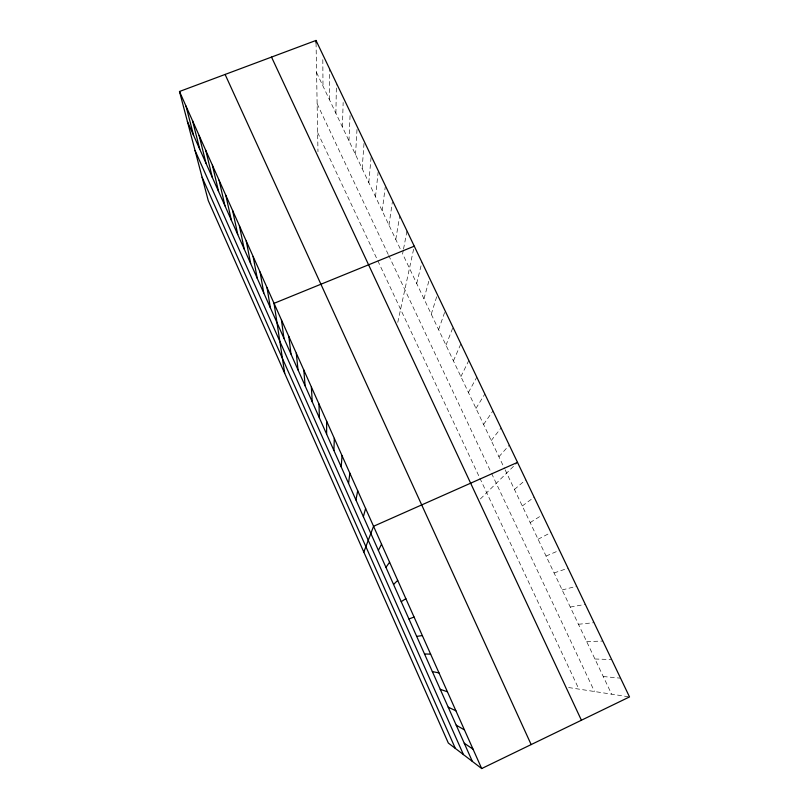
<?xml version="1.0" encoding="UTF-8"?>
<svg xmlns="http://www.w3.org/2000/svg" width="809" height="809" viewBox="0 0 809 809"><rect width="100%" height="100%" fill="white"/><g stroke="black" fill="none" stroke-linecap="round" stroke-linejoin="round"><path stroke-width="0.61" stroke-dasharray="4.04 3.03" d="M329.435 99.659L329.576 68.856M335.907 113.311L336.402 84.439M342.419 127.023L343.147 102.49M348.962 140.817L350.166 113.321M355.545 154.671L357.103 127.862M362.159 168.616L364.08 142.526M368.813 182.622L371.2 156.016M375.497 196.708L378.147 172.064M382.222 210.876L385.246 186.93M388.977 225.114L392.375 201.937M395.773 239.434L399.747 215.791M403.297 250.214L402.609 253.824L504.604 468.704M403.529 249.01L406.988 230.949M397.785 322.306L414.259 246.189M416.696 283.504L421.914 262.217M423.956 298.804L429.619 278.347M431.268 314.195L437.366 294.567M438.609 329.668L444.748 312.062M446.002 345.231L453 327.311M453.424 360.885L460.887 343.835M460.897 376.63L468.826 360.46M468.421 392.466L476.814 377.186M475.975 408.393L484.854 394.013M483.59 424.422L492.944 410.942M491.235 440.531L501.074 427.981M498.931 456.751L509.266 445.132M480.394 498.931L516.668 463.203M514.453 489.455L525.799 479.747M522.29 505.959L534.142 497.211M530.168 522.563L542.536 514.797M538.096 539.259L550.98 532.494M546.065 556.056L559.484 550.292M554.094 572.954L568.039 568.211M562.164 589.963L576.655 586.252M570.284 607.063L585.322 604.394M578.445 624.275L594.049 622.667M586.667 641.588L602.826 641.052M594.939 659.001L611.665 659.547M603.251 676.526L620.554 678.175M568.616 687.529L628.32 696.741M316.582 72.588L401.557 251.609M505.119 469.796L611.624 694.162M317.128 103.774L388.199 254.37M388.735 255.502L491.053 472.325M491.579 473.427L594.494 691.523M317.644 132.565L377.328 259.729M377.833 260.801L479.343 477.057M479.868 478.17L578.88 689.106M316.056 42.917L317.977 151.688M322.811 59.654L322.993 86.088"/><path stroke-width="1.21" d="M333.895 450.461L334.319 438.377M341.196 466.864L342.065 455.74M348.548 483.357L349.862 473.204M355.93 499.962L357.709 490.78M363.372 516.658L365.607 508.477M363.817 552.102L373.556 526.285L517.507 462.384M378.379 550.363L381.555 544.204M385.944 567.362L389.604 562.235M393.568 584.462L397.704 580.387M401.224 601.674L405.855 598.66M481.689 768.55L629.513 696.923L316.016 40.45L179.487 91.498L208.257 200.602L448.328 743.056L481.689 768.55L179.487 91.498M414.259 246.189L274.049 303.335L284.687 373.293M408.939 618.996L414.066 617.045M416.696 636.41L422.328 635.55M424.503 653.945L430.641 654.178M432.35 671.581L439.014 672.926M440.258 689.329L447.438 691.796M448.206 707.177L455.912 710.798M456.205 725.147L464.447 729.92M464.255 743.228L473.043 749.174M271.521 57.085L581.408 720.232M225.104 74.438L531.159 744.583M187.395 121.461L472.355 761.421M195.05 150.484L463.446 754.605M202.098 177.242L455.336 748.406M185.999 106.07L193.573 135.336M192.542 120.723L199.783 149.281M199.115 135.467L206.022 163.297M205.739 150.292L212.302 177.393M212.393 165.208L218.612 191.571M219.087 180.205L224.953 205.82M225.812 195.282L231.334 220.149M232.588 210.451L237.755 234.549M239.393 225.711L244.197 249.041M246.249 241.052L250.689 263.603M253.136 256.483L257.201 278.245M260.063 272.016L263.764 292.969M267.031 287.63L270.358 307.774M281.421 319.848L283.949 338.314M288.833 336.473L290.967 354.049M296.296 353.189L298.015 369.885M303.81 370.016L305.104 385.812M311.364 386.945L312.234 401.83M318.968 403.984L319.413 417.95M316.016 40.45L316.056 42.917M326.624 421.125L326.634 434.15"/></g></svg>
